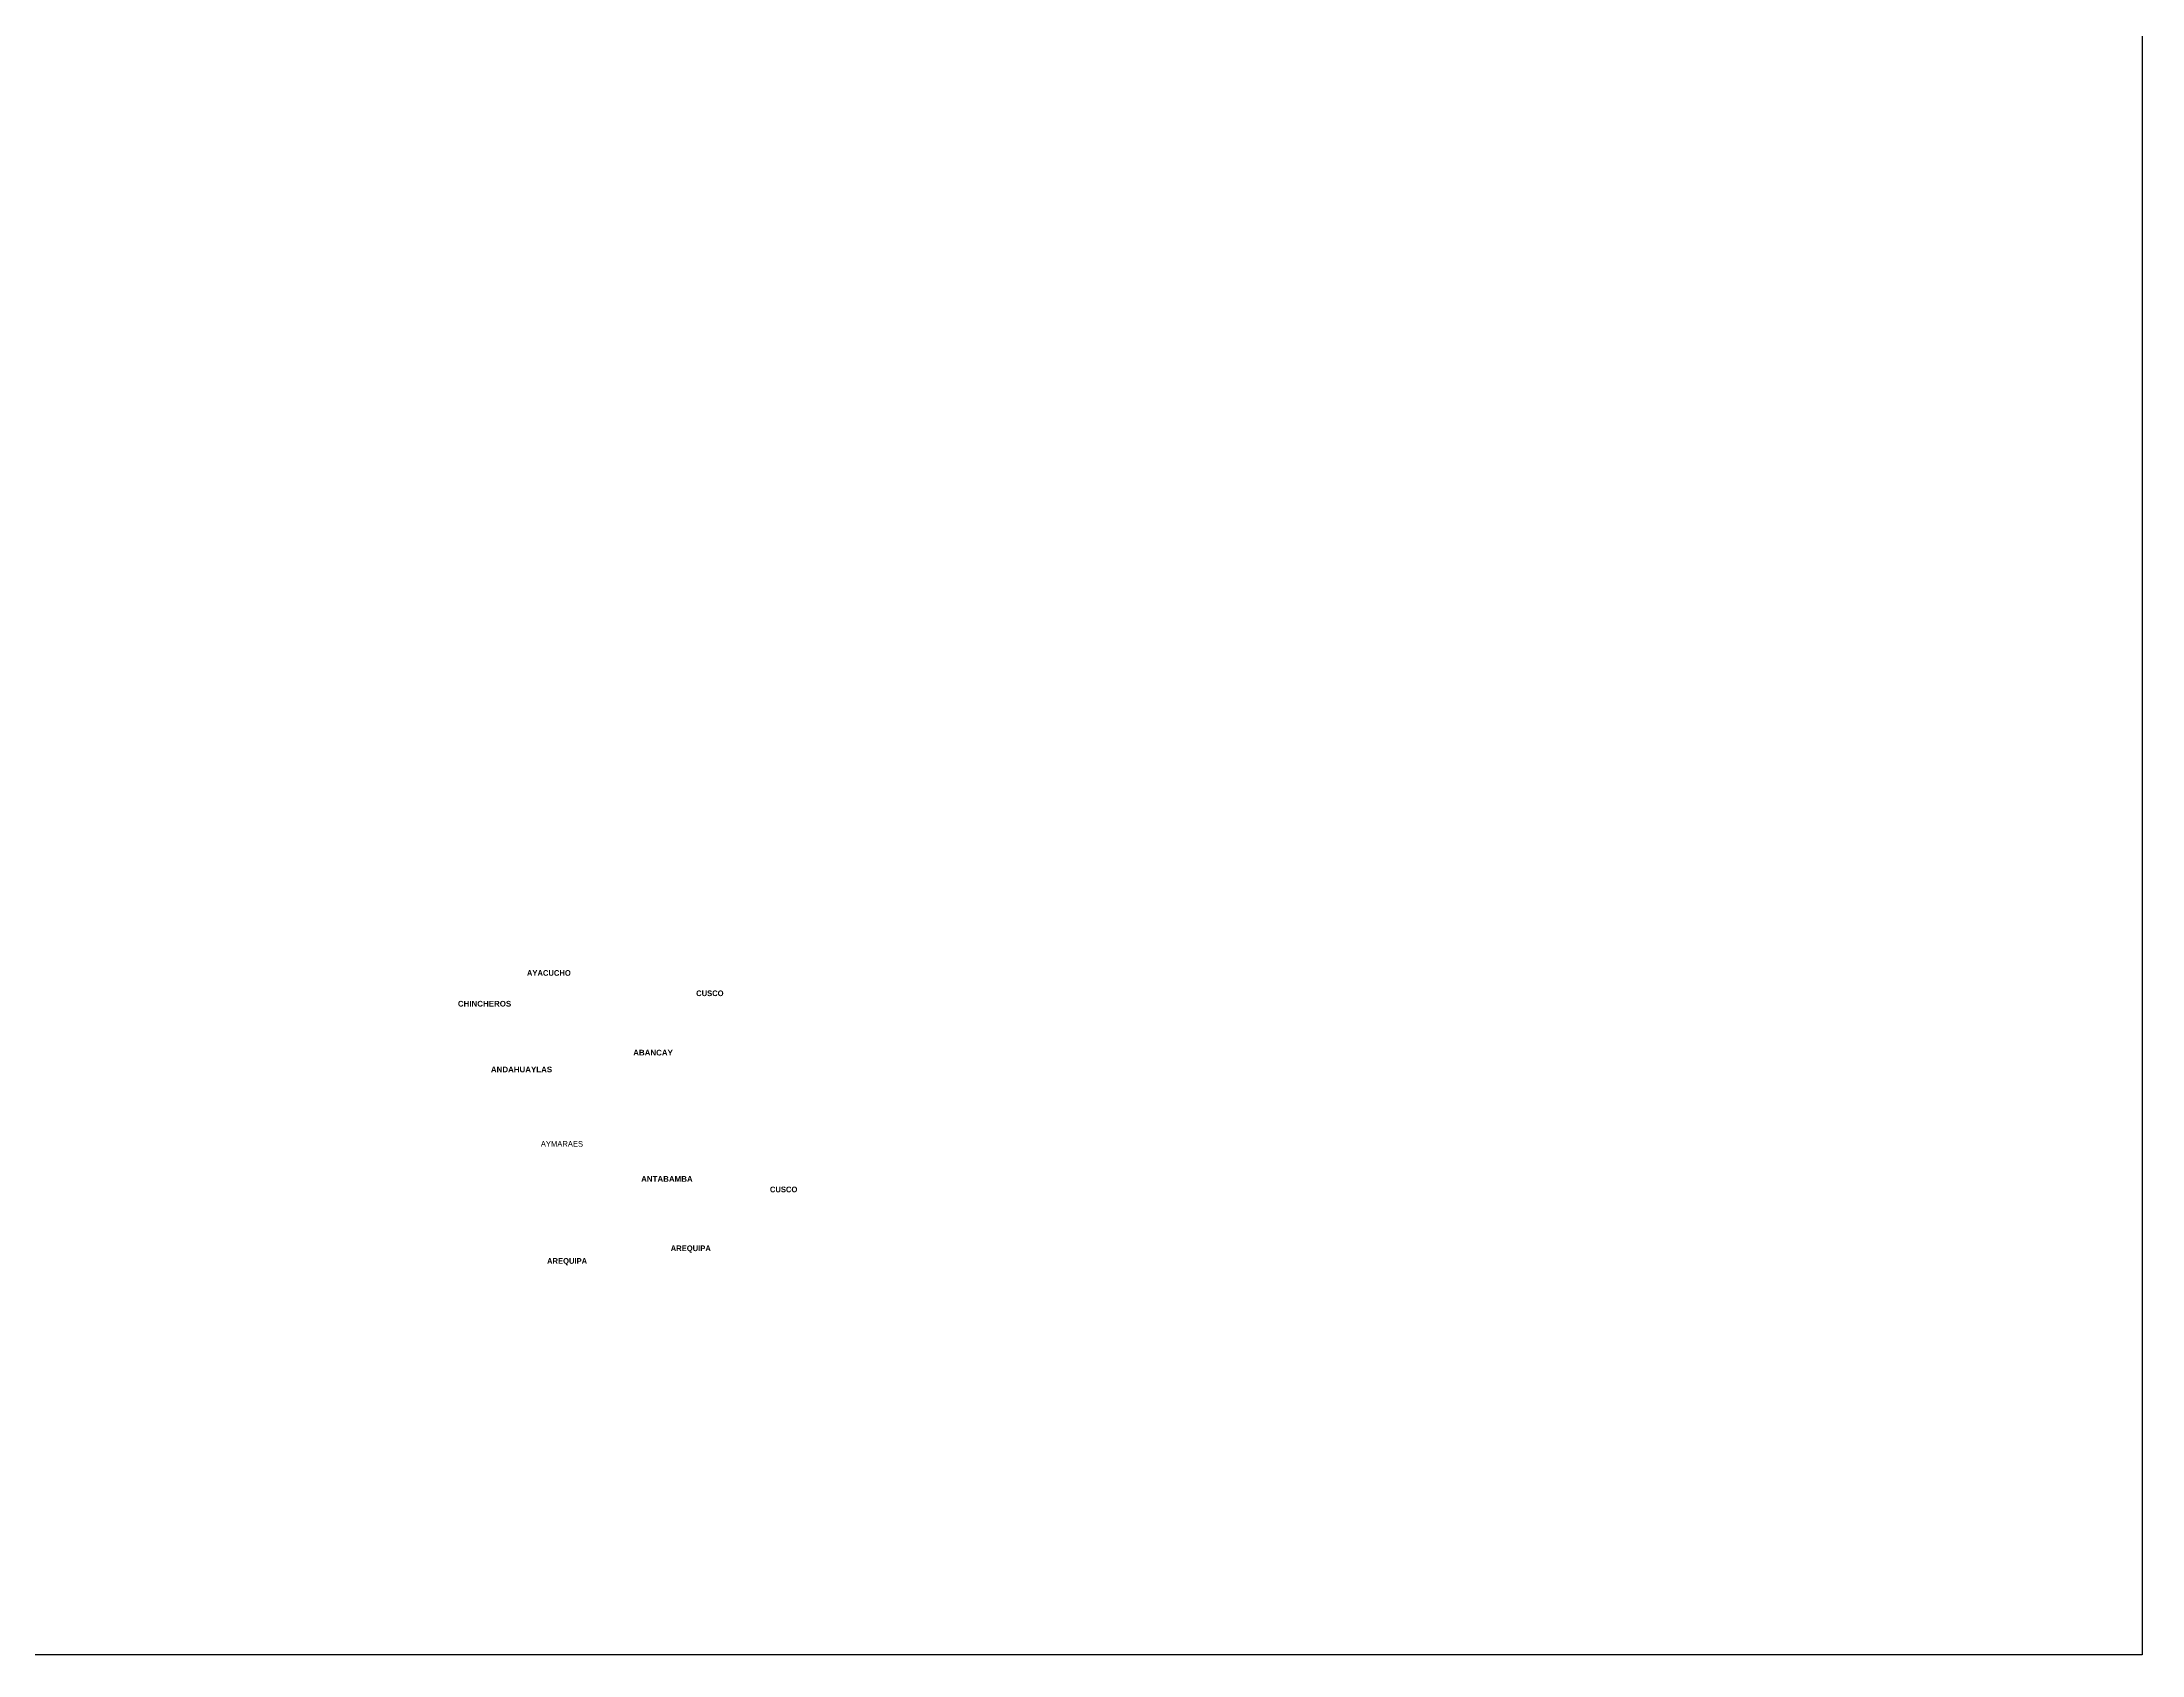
# Model space of a CAD drawing. Header units: metres. Extents: x 729055 to 735546, y 8489029 to 8491869.
# Drawn here: x 734580.7 to 734858, y 8489028.7 to 8489241.7 of the extents above; entities that cross this region are included whole.
import ezdxf

# ---------------------------------------------------------------- set-up
doc = ezdxf.new("R2010")
doc.units = ezdxf.units.M
doc.layers.add('05', color=5, linetype='Continuous')
doc.styles.get("Standard").update_dxf_attribs({"font": 'BELL.TTF'})

msp = doc.modelspace()

# ---------------------------------------------------------------- linework, layer by layer
at = {"color": 251}
msp.add_lwpolyline([(734027.391, 8489984.332), (734858.033, 8489984.332), (734858.033, 8489028.725), (734027.391, 8489028.725)], close=True, dxfattribs=at)

# ---------------------------------------------------------------- texts
at = {"layer": '05', "color": 7, "char_height": 0.75, "attachment_point": 1}
for s, insert in [('{\\fBankGothic Md BT|b1|i0|c0|p34;AYACUCHO}', (734644.755, 8489119.157)), ('{\\fBankGothic Md BT|b1|i0|c0|p34;CUSCO}', (734667.104, 8489116.471)), ('{\\fArial|b1|i0|c0|p34;CHINCHEROS}', (734635.638, 8489115.093)), ('{\\fArial|b1|i0|c0|p34;ABANCAY}', (734658.793, 8489108.636)), ('{\\fArial|b1|i0|c238|p34;ANDAHUAYLAS}', (734640, 8489106.412)), ('AYMARAES', (734646.594, 8489096.587)), ('{\\fArial|b1|i0|c0|p34;ANTABAMBA}', (734659.84, 8489091.959)), ('{\\fBankGothic Md BT|b1|i0|c0|p34;CUSCO}', (734676.848, 8489090.571)), ('{\\fBankGothic Md BT|b1|i0|c0|p34;AREQUIPA}', (734663.746, 8489082.802)), ('{\\fBankGothic Md BT|b1|i0|c0|p34;AREQUIPA}', (734647.413, 8489081.13))]:
    msp.add_mtext(s, dxfattribs=dict(at, insert=insert))

doc.saveas('drawing.dxf')
